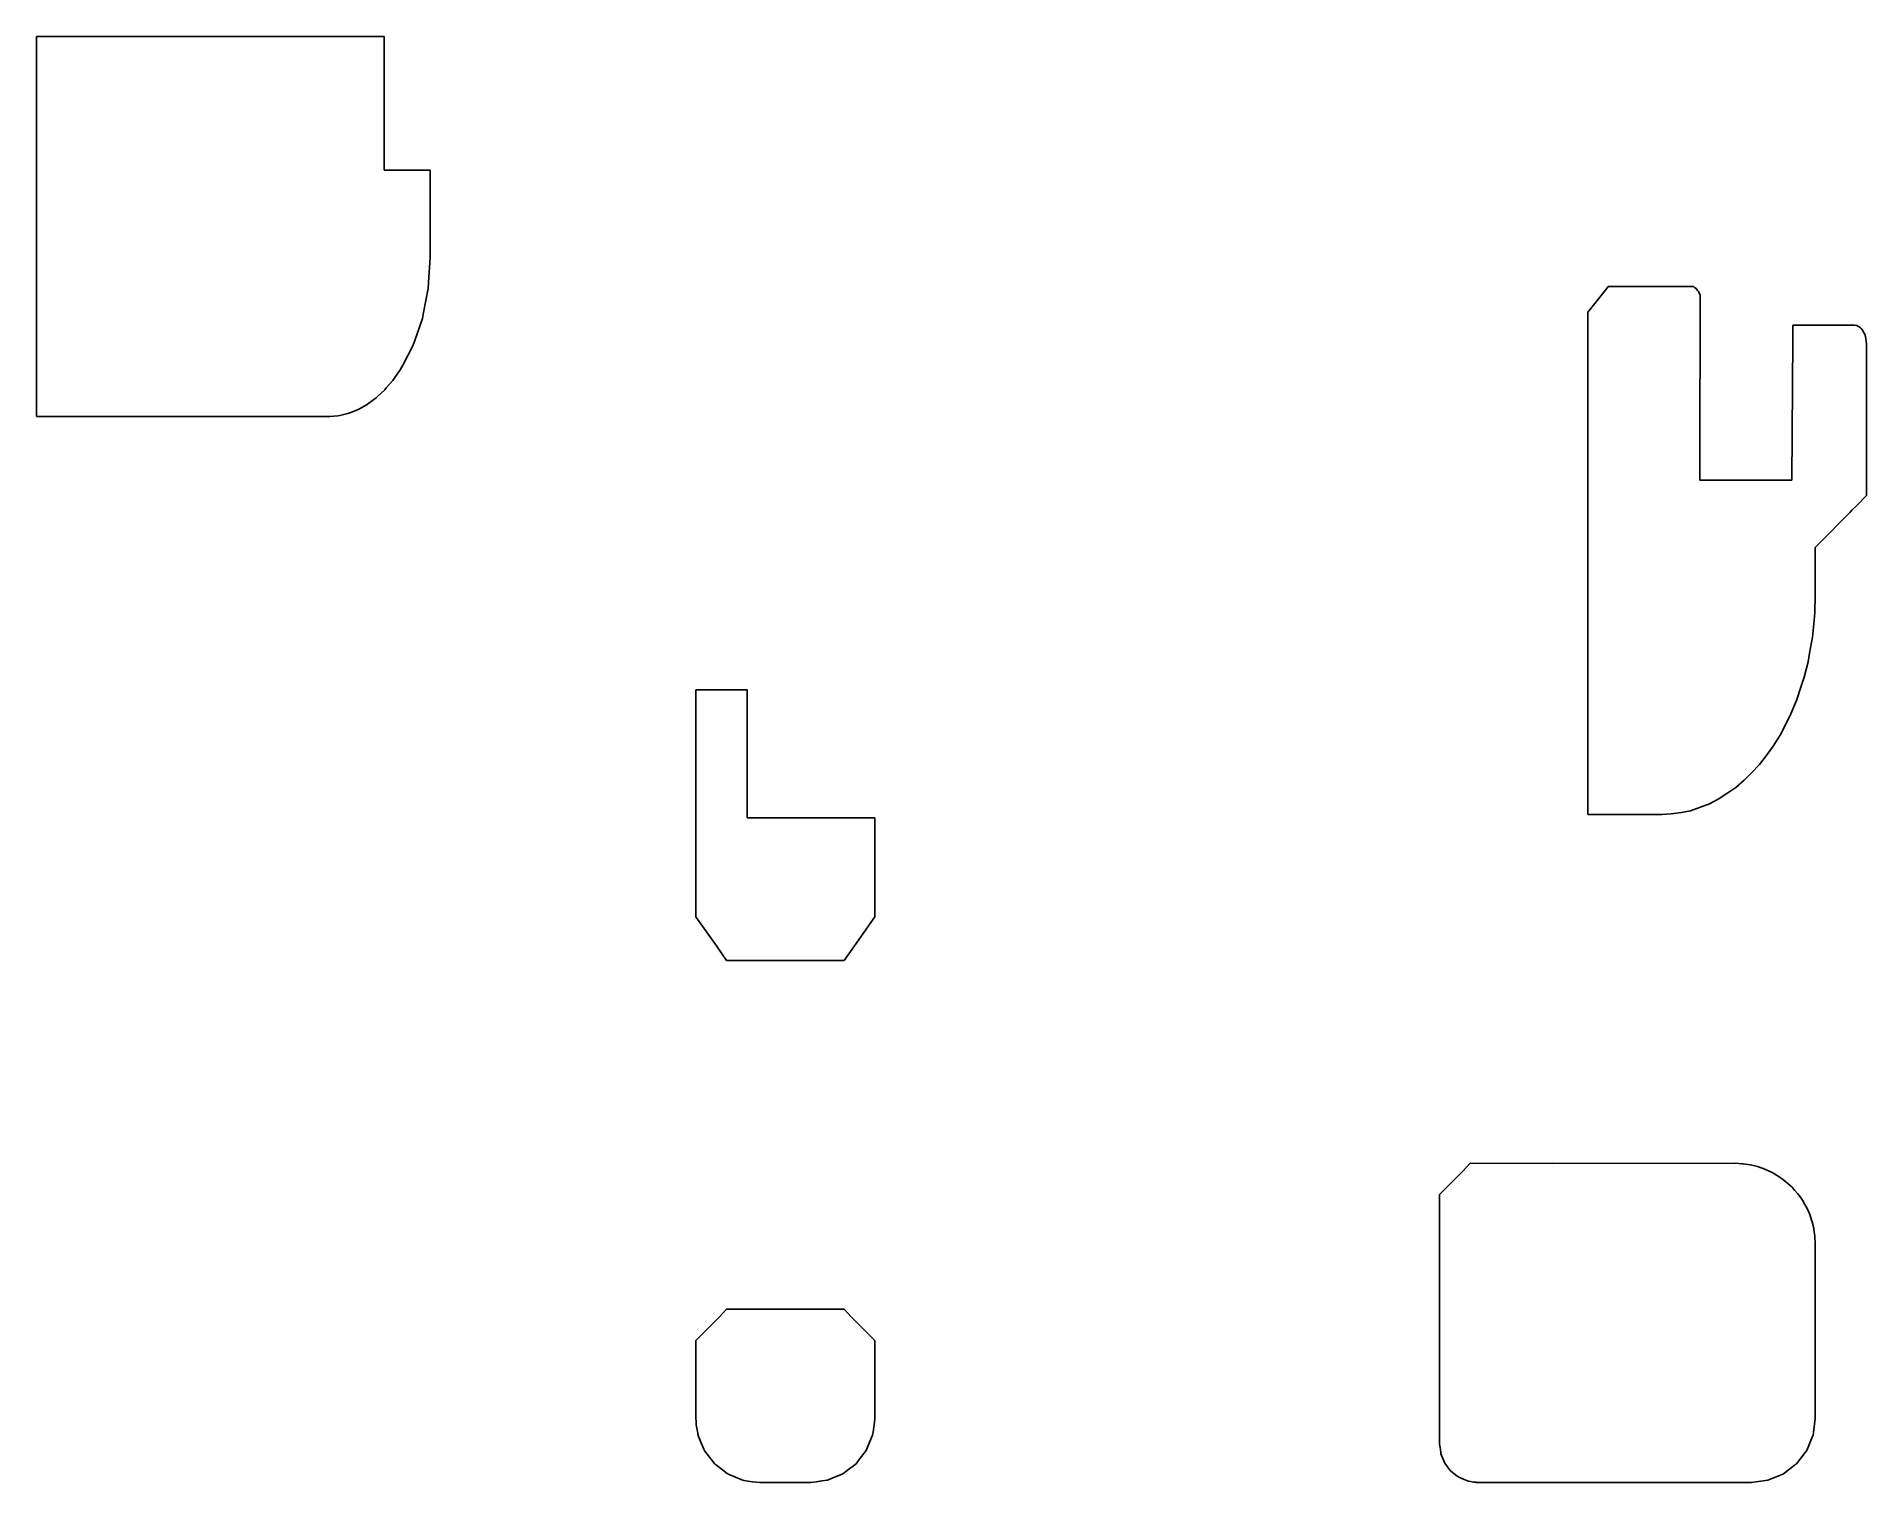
# Model space of a CAD drawing. Header units: metres. Extents: x 2.4 to 74, y -16 to 40.6.
import ezdxf

# ---------------------------------------------------------------- set-up
doc = ezdxf.new("R2010")
doc.units = ezdxf.units.M

msp = doc.modelspace()

# ---------------------------------------------------------------- linework, layer by layer
for p, q in [((2.4, 39.831), (2.4, 40.558)), ((2.4, 40.558), (3.504, 40.558)), ((3.504, 40.558), (16, 40.558)), ((16, 40.558), (16, 39.347)), ((2.4, 29.013), (2.4, 39.831)), ((16, 39.347), (16, 38.65)), ((16, 38.65), (16, 36.318)), ((16, 36.318), (16, 35.851)), ((16, 35.851), (16, 35.332)), ((16, 35.851), (16, 35.851)), ((16, 35.332), (16.275, 35.332)), ((16.275, 35.332), (17.8, 35.332)), ((17.8, 35.332), (17.8, 35.233)), ((17.8, 35.233), (17.8, 32.444)), ((17.8, 32.444), (17.8, 31.916)), ((17.8, 31.916), (17.738, 30.944)), ((17.738, 30.944), (17.723, 30.702)), ((17.723, 30.702), (17.541, 29.768)), ((63.217, 29.926), (63.825, 30.685)), ((63.825, 30.685), (63.9, 30.778)), ((63.9, 30.778), (66.267, 30.778)), ((66.267, 30.778), (67.235, 30.778)), ((67.235, 30.778), (67.292, 30.726)), ((67.292, 30.726), (67.333, 30.701)), ((67.333, 30.701), (67.376, 30.641)), ((67.376, 30.641), (67.427, 30.588)), ((67.427, 30.588), (67.437, 30.581)), ((67.437, 30.581), (67.438, 30.553)), ((67.438, 30.553), (67.492, 30.451)), ((67.492, 30.451), (67.477, 23.858)), ((17.496, 29.534), (17.2, 28.673)), ((17.541, 29.768), (17.496, 29.534)), ((63.1, 29.78), (63.217, 29.926)), ((63.1, 25.389), (63.1, 29.78)), ((2.4, 28.043), (2.4, 29.013)), ((17.2, 28.673), (17.126, 28.459)), ((71.076, 23.2), (71.118, 28.718)), ((71.118, 28.718), (71.119, 29.274)), ((71.119, 29.274), (71.245, 29.274)), ((71.245, 29.274), (72.142, 29.274)), ((72.142, 29.274), (72.947, 29.274)), ((72.947, 29.274), (73.5, 29.274)), ((73.5, 29.274), (73.54, 29.266)), ((73.54, 29.266), (73.629, 29.25)), ((73.629, 29.25), (73.669, 29.226)), ((73.669, 29.226), (73.75, 29.178)), ((73.75, 29.178), (73.789, 29.135)), ((73.789, 29.135), (73.854, 29.063)), ((73.854, 29.063), (73.888, 28.998)), ((73.888, 28.998), (73.933, 28.914)), ((73.933, 28.914), (73.959, 28.825)), ((73.959, 28.825), (73.983, 28.741)), ((73.983, 28.741), (73.993, 28.627)), ((2.4, 27.238), (2.4, 28.043)), ((17.126, 28.459), (16.728, 27.704)), ((73.993, 28.627), (74, 28.554)), ((74, 28.554), (74, 28.305)), ((74, 28.305), (74, 26.97)), ((2.4, 25.693), (2.4, 27.238)), ((16.628, 27.516), (16.396, 27.187)), ((16.728, 27.704), (16.628, 27.516)), ((16.022, 26.742), (15.753, 26.49)), ((16.085, 26.814), (16.022, 26.742)), ((16.338, 27.105), (16.085, 26.814)), ((16.396, 27.187), (16.338, 27.105)), ((74, 26.97), (74, 22.681)), ((14.58, 25.812), (14.27, 25.741)), ((14.656, 25.842), (14.58, 25.812)), ((14.961, 25.961), (14.656, 25.842)), ((15.035, 26.002), (14.961, 25.961)), ((15.331, 26.167), (15.035, 26.002)), ((15.402, 26.219), (15.331, 26.167)), ((15.686, 26.428), (15.402, 26.219)), ((15.753, 26.49), (15.686, 26.428)), ((4.677, 25.693), (2.4, 25.693)), ((13.8, 25.693), (4.677, 25.693)), ((13.878, 25.699), (13.8, 25.693)), ((14.192, 25.723), (13.878, 25.699)), ((14.27, 25.741), (14.192, 25.723)), ((63.1, 17.815), (63.1, 25.389)), ((67.477, 23.858), (67.477, 23.2)), ((67.477, 23.2), (67.546, 23.2)), ((67.546, 23.2), (67.561, 23.2)), ((67.561, 23.2), (68.329, 23.2)), ((68.329, 23.2), (68.447, 23.2)), ((68.447, 23.2), (69.069, 23.2)), ((69.069, 23.2), (69.222, 23.2)), ((69.222, 23.2), (69.817, 23.2)), ((69.817, 23.2), (69.954, 23.2)), ((69.954, 23.2), (70.633, 23.2)), ((70.633, 23.2), (70.7, 23.2)), ((70.7, 23.2), (71.076, 23.2)), ((73.61, 22.205), (73.449, 22.042)), ((73.686, 22.282), (73.61, 22.205)), ((73.925, 22.524), (73.686, 22.282)), ((74, 22.6), (73.925, 22.524)), ((74, 22.681), (74, 22.642)), ((74, 22.642), (74, 22.6)), ((73.155, 21.743), (72.341, 20.918)), ((73.351, 21.942), (73.155, 21.743)), ((73.449, 22.042), (73.351, 21.942)), ((72.228, 20.803), (72.114, 20.688)), ((72.341, 20.918), (72.228, 20.803)), ((72.114, 20.688), (72, 20.572)), ((72, 20.572), (72, 19.572)), ((72, 19.572), (72, 19.471)), ((72, 19.572), (72, 19.572)), ((72, 19.471), (72, 18.699)), ((72, 18.696), (71.977, 18.029)), ((72, 18.699), (72, 18.696)), ((71.977, 18.029), (71.957, 17.711)), ((63.1, 10.958), (63.1, 17.815)), ((71.957, 17.711), (71.89, 17.065)), ((71.89, 17.065), (71.779, 16.432)), ((71.716, 16.099), (71.566, 15.502)), ((71.779, 16.432), (71.716, 16.099)), ((71.449, 15.143), (71.265, 14.589)), ((71.566, 15.502), (71.449, 15.143)), ((29.4, 15), (28.2, 15)), ((28.2, 15), (28.2, 9.402)), ((30.2, 15), (29.4, 15)), ((30.2, 13.597), (30.2, 15)), ((71.265, 14.589), (71.044, 14.063)), ((70.871, 13.711), (70.625, 13.237)), ((71.044, 14.063), (70.871, 13.711)), ((30.2, 12.651), (30.2, 13.597)), ((70.625, 13.237), (70.347, 12.799)), ((30.2, 12.496), (30.2, 12.651)), ((30.2, 12.393), (30.2, 12.496)), ((30.2, 12.239), (30.2, 12.393)), ((30.2, 12.136), (30.2, 12.239)), ((70.116, 12.47), (69.822, 12.089)), ((70.347, 12.799), (70.116, 12.47)), ((30.2, 11.993), (30.2, 12.136)), ((30.2, 11.896), (30.2, 11.993)), ((30.2, 11.774), (30.2, 11.896)), ((30.2, 11.69), (30.2, 11.774)), ((30.2, 11.597), (30.2, 11.69)), ((30.2, 11.533), (30.2, 11.597)), ((30.2, 10.729), (30.2, 11.533)), ((69.216, 11.464), (68.888, 11.184)), ((69.503, 11.751), (69.216, 11.464)), ((69.822, 12.089), (69.503, 11.751)), ((63.1, 10.124), (63.1, 10.958)), ((68.544, 10.951), (68.204, 10.726)), ((68.888, 11.184), (68.544, 10.951)), ((30.2, 10), (30.2, 10.729)), ((64.489, 10.124), (63.1, 10.124)), ((66, 10.124), (64.489, 10.124)), ((66.355, 10.149), (66, 10.124)), ((66.765, 10.2), (66.355, 10.149)), ((67.12, 10.275), (66.765, 10.2)), ((67.468, 10.4), (67.12, 10.275)), ((67.858, 10.548), (67.468, 10.4)), ((68.204, 10.726), (67.858, 10.548)), ((28.2, 9.402), (28.2, 8.877)), ((33.072, 10), (30.2, 10)), ((35.2, 10), (33.072, 10)), ((35.2, 8.302), (35.2, 10)), ((28.2, 8.877), (28.2, 8.823)), ((28.2, 8.823), (28.2, 8.449)), ((28.2, 8.449), (28.2, 6.129)), ((35.2, 6.129), (35.2, 8.302)), ((28.2, 6.129), (28.999, 4.987)), ((34.401, 4.987), (35.2, 6.129)), ((35.2, 6.129), (35.2, 6.129)), ((28.999, 4.987), (29.4, 4.414)), ((29.4, 4.414), (32.18, 4.414)), ((32.18, 4.414), (34, 4.414)), ((34, 4.414), (34.401, 4.987)), ((58.5, -3.512), (58.22, -3.815)), ((61.72, -3.52), (58.5, -3.512)), ((68.869, -3.506), (61.72, -3.52)), ((69.138, -3.535), (68.869, -3.506)), ((69.157, -3.536), (69.138, -3.535)), ((69.177, -3.539), (69.157, -3.536)), ((69.446, -3.576), (69.177, -3.539)), ((69.471, -3.583), (69.446, -3.576)), ((58.22, -3.815), (57.3, -4.744)), ((69.738, -3.647), (69.471, -3.583)), ((69.772, -3.659), (69.738, -3.647)), ((70.03, -3.748), (69.772, -3.659)), ((70.076, -3.769), (70.03, -3.748)), ((70.316, -3.881), (70.076, -3.769)), ((70.375, -3.916), (70.316, -3.881)), ((70.592, -4.044), (70.375, -3.916)), ((70.665, -4.098), (70.592, -4.044)), ((70.852, -4.237), (70.665, -4.098)), ((70.937, -4.315), (70.852, -4.237)), ((57.3, -4.744), (57.3, -5.389)), ((71.092, -4.457), (70.937, -4.315)), ((71.186, -4.562), (71.092, -4.457)), ((71.308, -4.699), (71.186, -4.562)), ((71.406, -4.835), (71.308, -4.699)), ((71.497, -4.961), (71.406, -4.835)), ((71.592, -5.127), (71.497, -4.961)), ((57.3, -5.389), (57.3, -5.407)), ((57.3, -5.407), (57.3, -6.305)), ((71.656, -5.237), (71.592, -5.127)), ((71.743, -5.433), (71.656, -5.237)), ((71.784, -5.523), (71.743, -5.433)), ((71.858, -5.745), (71.784, -5.523)), ((57.3, -6.305), (57.3, -6.347)), ((57.3, -6.347), (57.3, -14.177)), ((71.881, -5.813), (71.858, -5.745)), ((71.938, -6.057), (71.881, -5.813)), ((71.949, -6.104), (71.938, -6.057)), ((71.984, -6.363), (71.949, -6.104)), ((71.949, -6.104), (71.949, -6.104)), ((71.988, -6.39), (71.984, -6.363)), ((72, -6.66), (71.988, -6.39)), ((72, -6.668), (72, -6.66)), ((72, -6.691), (72, -6.668)), ((72, -7.619), (72, -6.691)), ((72, -7.788), (72, -7.619)), ((72, -13.5), (72, -7.788)), ((29.4, -9.222), (29.12, -9.525)), ((33.296, -9.222), (29.4, -9.222)), ((34, -9.222), (33.296, -9.222)), ((34.28, -9.525), (34, -9.222)), ((29.12, -9.525), (28.2, -10.454)), ((35.2, -10.454), (34.28, -9.525)), ((28.2, -10.454), (28.2, -10.828)), ((35.2, -10.772), (35.2, -10.454)), ((28.2, -10.828), (28.2, -11.242)), ((28.2, -11.242), (28.2, -13.5)), ((35.2, -11.117), (35.2, -10.772)), ((35.2, -10.772), (35.2, -10.772)), ((35.2, -13.5), (35.2, -11.117)), ((28.2, -13.5), (28.205, -13.599)), ((28.205, -13.599), (28.212, -13.745)), ((35.193, -13.641), (35.2, -13.5)), ((71.927, -14.051), (72, -13.5)), ((28.212, -13.745), (28.271, -14.069)), ((28.271, -14.069), (28.278, -14.116)), ((28.278, -14.116), (28.305, -14.206)), ((28.305, -14.206), (28.508, -14.694)), ((34.944, -14.56), (35.115, -14.147)), ((35.115, -14.147), (35.13, -14.031)), ((35.13, -14.031), (35.193, -13.641)), ((57.3, -14.177), (57.3, -14.362)), ((71.665, -14.75), (71.878, -14.237)), ((71.878, -14.237), (71.915, -14.147)), ((71.915, -14.147), (71.927, -14.051)), ((28.508, -14.694), (28.551, -14.776)), ((28.551, -14.776), (28.875, -15.198)), ((34.593, -15.105), (34.865, -14.75)), ((34.865, -14.75), (34.944, -14.56)), ((57.3, -14.362), (57.3, -14.5)), ((57.3, -14.5), (57.315, -14.637)), ((57.315, -14.637), (57.328, -14.71)), ((57.328, -14.71), (57.344, -14.831)), ((57.344, -14.831), (57.351, -14.888)), ((57.351, -14.888), (57.463, -15.159)), ((71.268, -15.268), (71.606, -14.827)), ((71.606, -14.827), (71.665, -14.75)), ((28.875, -15.198), (28.932, -15.268)), ((28.932, -15.268), (28.998, -15.322)), ((28.998, -15.322), (29.426, -15.65)), ((29.426, -15.65), (29.499, -15.689)), ((29.499, -15.689), (30.001, -15.897)), ((33.537, -15.836), (33.95, -15.665)), ((33.95, -15.665), (34.113, -15.54)), ((34.113, -15.54), (34.468, -15.268)), ((34.468, -15.268), (34.593, -15.105)), ((57.463, -15.159), (57.501, -15.25)), ((57.501, -15.25), (57.679, -15.483)), ((57.679, -15.483), (57.739, -15.561)), ((57.739, -15.561), (57.972, -15.739)), ((57.972, -15.739), (58.05, -15.799)), ((70.147, -15.915), (70.66, -15.702)), ((70.66, -15.702), (70.75, -15.665)), ((70.75, -15.665), (71.191, -15.327)), ((71.191, -15.327), (71.268, -15.268)), ((30.001, -15.897), (30.078, -15.921)), ((30.078, -15.921), (30.413, -15.972)), ((30.413, -15.972), (30.7, -16)), ((30.7, -16), (31.457, -16)), ((31.457, -16), (32.7, -16)), ((32.7, -16), (32.917, -15.979)), ((32.917, -15.979), (33.125, -15.944)), ((33.125, -15.944), (33.347, -15.915)), ((33.347, -15.915), (33.537, -15.836)), ((58.05, -15.799), (58.321, -15.911)), ((58.321, -15.911), (58.412, -15.949)), ((58.412, -15.949), (58.437, -15.954)), ((58.437, -15.954), (58.642, -15.991)), ((58.642, -15.991), (58.677, -15.995)), ((58.677, -15.995), (58.712, -15.997)), ((58.712, -15.997), (58.738, -15.999)), ((58.738, -15.999), (58.773, -15.999)), ((58.773, -15.999), (58.8, -16)), ((58.8, -16), (63.814, -16)), ((63.814, -16), (69.5, -16)), ((69.5, -16), (70.051, -15.927)), ((70.051, -15.927), (70.147, -15.915))]:
    msp.add_line(p, q)

doc.saveas('drawing.dxf')
